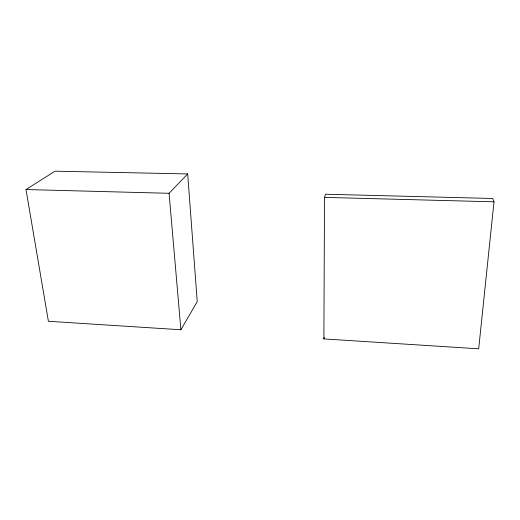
<?xml version="1.0" encoding="UTF-8"?>
<svg xmlns="http://www.w3.org/2000/svg" width="520" height="520" viewBox="0 0 520 520"><rect width="100%" height="100%" fill="white"/><g stroke="black" fill="none" stroke-linecap="round" stroke-linejoin="round"><path stroke-width="0.78" d="M323.882 338.91L324.512 197.379L325.481 194.227L492.719 198.478L494 201.825L478.679 348.816L323.882 338.91L324.181 337.389M180.889 329.764L197.236 301.62L187.675 173.933L55.055 171.184L26 189.54L48.399 321.282L180.889 329.764L169.072 193.297L187.675 173.933M26 189.54L169.072 193.297M324.512 197.379L494 201.825"/></g></svg>
